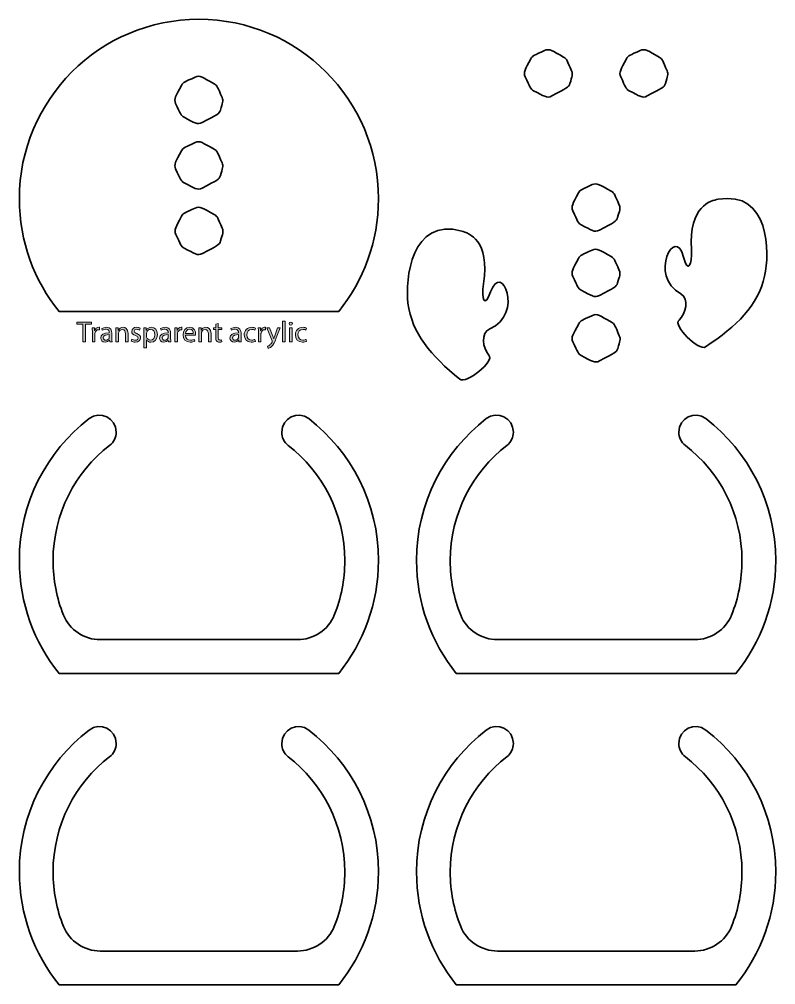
# Model space of a CAD drawing. Header units: inches. Extents: x 25.8 to 44.2, y -11.3 to -0.6.
# Drawn here: x 25.76 to 34.17, y -11.29 to -0.56 of the extents above; entities that cross this region are included whole.
import ezdxf

# ---------------------------------------------------------------- set-up
doc = ezdxf.new("R2010")
doc.units = ezdxf.units.IN
doc.header["$MEASUREMENT"] = 0
doc.layers.add('_U+0421_U+043B_U+043E_U+0439 1', color=7, linetype='Continuous')

# ---------------------------------------------------------------- blocks, each defined once
blk = doc.blocks.new('block 2')
at = {"layer": '_U+0421_U+043B_U+043E_U+0439 1', "lineweight": 0}
for points, knots in [([(26.784, -4.106), (26.784, -4.12), (26.785, -4.133), (26.787, -4.144), (26.787, -4.144), (26.761, -4.144), (26.761, -4.144), (26.761, -4.144), (26.758, -4.124), (26.758, -4.124), (26.758, -4.124), (26.757, -4.124), (26.757, -4.124), (26.748, -4.136), (26.731, -4.147), (26.709, -4.147), (26.677, -4.147), (26.661, -4.125), (26.661, -4.102), (26.661, -4.064), (26.694, -4.043), (26.756, -4.043), (26.756, -4.043), (26.756, -4.04), (26.756, -4.04), (26.756, -4.027), (26.752, -4.003), (26.72, -4.003), (26.705, -4.003), (26.69, -4.008), (26.678, -4.015), (26.678, -4.015), (26.672, -3.996), (26.672, -3.996), (26.685, -3.988), (26.704, -3.982), (26.724, -3.982), (26.772, -3.982), (26.784, -4.015), (26.784, -4.047), (26.784, -4.047), (26.784, -4.106), (26.784, -4.106)], [0, 0, 0, 0, 1, 1, 1, 2, 2, 2, 3, 3, 3, 4, 4, 4, 5, 5, 5, 6, 6, 6, 7, 7, 7, 8, 8, 8, 9, 9, 9, 10, 10, 10, 11, 11, 11, 12, 12, 12, 13, 13, 13, 14, 14, 14, 14]), ([(26.756, -4.063), (26.725, -4.062), (26.689, -4.068), (26.689, -4.099), (26.689, -4.117), (26.702, -4.126), (26.716, -4.126), (26.737, -4.126), (26.75, -4.113), (26.755, -4.1), (26.756, -4.097), (26.756, -4.094), (26.756, -4.091), (26.756, -4.091), (26.756, -4.063), (26.756, -4.063)], [0, 0, 0, 0, 1, 1, 1, 2, 2, 2, 3, 3, 3, 4, 4, 4, 5, 5, 5, 5])]:
    blk.add_open_spline(points, degree=3, knots=knots, dxfattribs=at)
blk = doc.blocks.new('block 3')
at = {"layer": '_U+0421_U+043B_U+043E_U+0439 1', "lineweight": 0}
for points, knots in [([(27.291, -4.062), (27.291, -4.119), (27.256, -4.147), (27.219, -4.147), (27.198, -4.147), (27.18, -4.138), (27.17, -4.123), (27.17, -4.123), (27.17, -4.123), (27.17, -4.123), (27.17, -4.123), (27.17, -4.209), (27.17, -4.209), (27.17, -4.209), (27.141, -4.209), (27.141, -4.209), (27.141, -4.209), (27.141, -4.037), (27.141, -4.037), (27.141, -4.017), (27.141, -4.001), (27.14, -3.986), (27.14, -3.986), (27.166, -3.986), (27.166, -3.986), (27.166, -3.986), (27.167, -4.013), (27.167, -4.013), (27.167, -4.013), (27.168, -4.013), (27.168, -4.013), (27.179, -3.994), (27.198, -3.982), (27.224, -3.982), (27.262, -3.982), (27.291, -4.014), (27.291, -4.062)], [0, 0, 0, 0, 1, 1, 1, 2, 2, 2, 3, 3, 3, 4, 4, 4, 5, 5, 5, 6, 6, 6, 7, 7, 7, 8, 8, 8, 9, 9, 9, 10, 10, 10, 11, 11, 11, 12, 12, 12, 12]), ([(27.262, -4.064), (27.262, -4.032), (27.245, -4.005), (27.215, -4.005), (27.195, -4.005), (27.177, -4.019), (27.172, -4.041), (27.171, -4.044), (27.17, -4.048), (27.17, -4.052), (27.17, -4.052), (27.17, -4.079), (27.17, -4.079), (27.17, -4.084), (27.17, -4.088), (27.171, -4.091), (27.176, -4.111), (27.194, -4.125), (27.214, -4.125), (27.245, -4.125), (27.262, -4.1), (27.262, -4.064)], [0, 0, 0, 0, 1, 1, 1, 2, 2, 2, 3, 3, 3, 4, 4, 4, 5, 5, 5, 6, 6, 6, 7, 7, 7, 7])]:
    blk.add_open_spline(points, degree=3, knots=knots, dxfattribs=at)
blk = doc.blocks.new('block 4')
at = {"layer": '_U+0421_U+043B_U+043E_U+0439 1', "lineweight": 0}
for points, knots in [([(27.438, -4.106), (27.438, -4.12), (27.439, -4.133), (27.441, -4.144), (27.441, -4.144), (27.415, -4.144), (27.415, -4.144), (27.415, -4.144), (27.412, -4.124), (27.412, -4.124), (27.412, -4.124), (27.412, -4.124), (27.412, -4.124), (27.403, -4.136), (27.386, -4.147), (27.363, -4.147), (27.331, -4.147), (27.315, -4.125), (27.315, -4.102), (27.315, -4.064), (27.349, -4.043), (27.41, -4.043), (27.41, -4.043), (27.41, -4.04), (27.41, -4.04), (27.41, -4.027), (27.406, -4.003), (27.374, -4.003), (27.359, -4.003), (27.344, -4.008), (27.333, -4.015), (27.333, -4.015), (27.326, -3.996), (27.326, -3.996), (27.339, -3.988), (27.358, -3.982), (27.378, -3.982), (27.427, -3.982), (27.438, -4.015), (27.438, -4.047), (27.438, -4.047), (27.438, -4.106), (27.438, -4.106)], [0, 0, 0, 0, 1, 1, 1, 2, 2, 2, 3, 3, 3, 4, 4, 4, 5, 5, 5, 6, 6, 6, 7, 7, 7, 8, 8, 8, 9, 9, 9, 10, 10, 10, 11, 11, 11, 12, 12, 12, 13, 13, 13, 14, 14, 14, 14]), ([(27.411, -4.063), (27.379, -4.062), (27.344, -4.068), (27.344, -4.099), (27.344, -4.117), (27.356, -4.126), (27.371, -4.126), (27.391, -4.126), (27.404, -4.113), (27.409, -4.1), (27.41, -4.097), (27.411, -4.094), (27.411, -4.091), (27.411, -4.091), (27.411, -4.063), (27.411, -4.063)], [0, 0, 0, 0, 1, 1, 1, 2, 2, 2, 3, 3, 3, 4, 4, 4, 5, 5, 5, 5])]:
    blk.add_open_spline(points, degree=3, knots=knots, dxfattribs=at)
blk = doc.blocks.new('block 5')
at = {"layer": '_U+0421_U+043B_U+043E_U+0439 1', "lineweight": 0}
for points, knots in [([(27.716, -4.057), (27.716, -4.062), (27.716, -4.067), (27.715, -4.07), (27.715, -4.07), (27.604, -4.07), (27.604, -4.07), (27.605, -4.109), (27.63, -4.125), (27.659, -4.125), (27.679, -4.125), (27.692, -4.121), (27.702, -4.117), (27.702, -4.117), (27.707, -4.137), (27.707, -4.137), (27.697, -4.142), (27.68, -4.147), (27.655, -4.147), (27.606, -4.147), (27.577, -4.115), (27.577, -4.067), (27.577, -4.02), (27.605, -3.982), (27.651, -3.982), (27.703, -3.982), (27.716, -4.027), (27.716, -4.057)], [0, 0, 0, 0, 1, 1, 1, 2, 2, 2, 3, 3, 3, 4, 4, 4, 5, 5, 5, 6, 6, 6, 7, 7, 7, 8, 8, 8, 9, 9, 9, 9]), ([(27.689, -4.049), (27.689, -4.031), (27.681, -4.003), (27.649, -4.003), (27.62, -4.003), (27.607, -4.029), (27.605, -4.049), (27.605, -4.049), (27.689, -4.049), (27.689, -4.049)], [0, 0, 0, 0, 1, 1, 1, 2, 2, 2, 3, 3, 3, 3])]:
    blk.add_open_spline(points, degree=3, knots=knots, dxfattribs=at)
blk = doc.blocks.new('block 6')
at = {"layer": '_U+0421_U+043B_U+043E_U+0439 1', "lineweight": 0}
for points, knots in [([(28.221, -4.106), (28.221, -4.12), (28.221, -4.133), (28.223, -4.144), (28.223, -4.144), (28.197, -4.144), (28.197, -4.144), (28.197, -4.144), (28.195, -4.124), (28.195, -4.124), (28.195, -4.124), (28.194, -4.124), (28.194, -4.124), (28.185, -4.136), (28.168, -4.147), (28.146, -4.147), (28.114, -4.147), (28.097, -4.125), (28.097, -4.102), (28.097, -4.064), (28.131, -4.043), (28.192, -4.043), (28.192, -4.043), (28.192, -4.04), (28.192, -4.04), (28.192, -4.027), (28.189, -4.003), (28.156, -4.003), (28.142, -4.003), (28.126, -4.008), (28.115, -4.015), (28.115, -4.015), (28.109, -3.996), (28.109, -3.996), (28.122, -3.988), (28.141, -3.982), (28.161, -3.982), (28.209, -3.982), (28.221, -4.015), (28.221, -4.047), (28.221, -4.047), (28.221, -4.106), (28.221, -4.106)], [0, 0, 0, 0, 1, 1, 1, 2, 2, 2, 3, 3, 3, 4, 4, 4, 5, 5, 5, 6, 6, 6, 7, 7, 7, 8, 8, 8, 9, 9, 9, 10, 10, 10, 11, 11, 11, 12, 12, 12, 13, 13, 13, 14, 14, 14, 14]), ([(28.193, -4.063), (28.162, -4.062), (28.126, -4.068), (28.126, -4.099), (28.126, -4.117), (28.138, -4.126), (28.153, -4.126), (28.174, -4.126), (28.187, -4.113), (28.191, -4.1), (28.192, -4.097), (28.193, -4.094), (28.193, -4.091), (28.193, -4.091), (28.193, -4.063), (28.193, -4.063)], [0, 0, 0, 0, 1, 1, 1, 2, 2, 2, 3, 3, 3, 4, 4, 4, 5, 5, 5, 5])]:
    blk.add_open_spline(points, degree=3, knots=knots, dxfattribs=at)

msp = doc.modelspace()

# ---------------------------------------------------------------- hatches: boundary and pattern name
at = {"layer": '_U+0421_U+043B_U+043E_U+0439 1', "true_color": 0x662d91}
h = msp.add_hatch(color=197, dxfattribs=at)
h.dxf.hatch_style = 2
h.paths.add_polyline_path([(26.396, -3.924), (26.559, -3.924), (26.559, -3.948), (26.492, -3.948), (26.492, -4.144), (26.463, -4.144), (26.463, -3.948), (26.396, -3.948)])
edge = h.paths.add_edge_path()
edge.add_spline(control_points=[(26.594, -4.017), (26.594, -4.017), (26.593, -4.017), (26.593, -4.017), (26.593, -4.017), (26.592, -3.986), (26.592, -3.986), (26.592, -3.986), (26.566, -3.986), (26.566, -3.986), (26.567, -4), (26.568, -4.016), (26.568, -4.035), (26.568, -4.035), (26.568, -4.144), (26.568, -4.144), (26.568, -4.144), (26.596, -4.144), (26.596, -4.144), (26.596, -4.144), (26.596, -4.06), (26.596, -4.06), (26.596, -4.055), (26.597, -4.05), (26.597, -4.046), (26.601, -4.025), (26.616, -4.009), (26.636, -4.009), (26.64, -4.009), (26.643, -4.01), (26.646, -4.01), (26.646, -4.01), (26.646, -3.983), (26.646, -3.983), (26.643, -3.982), (26.641, -3.982), (26.638, -3.982), (26.618, -3.982), (26.601, -3.995), (26.594, -4.017)], knot_values=[0, 0, 0, 0, 1, 1, 1, 2, 2, 2, 3, 3, 3, 4, 4, 4, 5, 5, 5, 6, 6, 6, 7, 7, 7, 8, 8, 8, 9, 9, 9, 10, 10, 10, 11, 11, 11, 12, 12, 12, 13, 13, 13, 13], degree=3, periodic=1)
edge = h.paths.add_edge_path()
edge.add_spline(control_points=[(26.784, -4.106), (26.784, -4.12), (26.785, -4.133), (26.787, -4.144), (26.787, -4.144), (26.761, -4.144), (26.761, -4.144), (26.761, -4.144), (26.758, -4.124), (26.758, -4.124), (26.758, -4.124), (26.757, -4.124), (26.757, -4.124), (26.748, -4.136), (26.731, -4.147), (26.709, -4.147), (26.677, -4.147), (26.661, -4.125), (26.661, -4.102), (26.661, -4.064), (26.694, -4.043), (26.756, -4.043), (26.756, -4.043), (26.756, -4.04), (26.756, -4.04), (26.756, -4.027), (26.752, -4.003), (26.72, -4.003), (26.705, -4.003), (26.69, -4.008), (26.678, -4.015), (26.678, -4.015), (26.672, -3.996), (26.672, -3.996), (26.685, -3.988), (26.704, -3.982), (26.724, -3.982), (26.772, -3.982), (26.784, -4.015), (26.784, -4.047), (26.784, -4.047), (26.784, -4.106), (26.784, -4.106)], knot_values=[0, 0, 0, 0, 1, 1, 1, 2, 2, 2, 3, 3, 3, 4, 4, 4, 5, 5, 5, 6, 6, 6, 7, 7, 7, 8, 8, 8, 9, 9, 9, 10, 10, 10, 11, 11, 11, 12, 12, 12, 13, 13, 13, 14, 14, 14, 14], degree=3, periodic=1)
edge = h.paths.add_edge_path()
edge.add_spline(control_points=[(26.756, -4.063), (26.725, -4.062), (26.689, -4.068), (26.689, -4.099), (26.689, -4.117), (26.702, -4.126), (26.716, -4.126), (26.737, -4.126), (26.75, -4.113), (26.755, -4.1), (26.756, -4.097), (26.756, -4.094), (26.756, -4.091), (26.756, -4.091), (26.756, -4.063), (26.756, -4.063)], knot_values=[0, 0, 0, 0, 1, 1, 1, 2, 2, 2, 3, 3, 3, 4, 4, 4, 5, 5, 5, 5], degree=3, periodic=1)
edge = h.paths.add_edge_path()
edge.add_spline(control_points=[(26.909, -3.982), (26.883, -3.982), (26.865, -3.997), (26.857, -4.012), (26.857, -4.012), (26.856, -4.012), (26.856, -4.012), (26.856, -4.012), (26.855, -3.986), (26.855, -3.986), (26.855, -3.986), (26.829, -3.986), (26.829, -3.986), (26.83, -3.999), (26.83, -4.012), (26.83, -4.028), (26.83, -4.028), (26.83, -4.144), (26.83, -4.144), (26.83, -4.144), (26.859, -4.144), (26.859, -4.144), (26.859, -4.144), (26.859, -4.049), (26.859, -4.049), (26.859, -4.044), (26.86, -4.039), (26.861, -4.035), (26.866, -4.019), (26.881, -4.006), (26.9, -4.006), (26.927, -4.006), (26.936, -4.027), (26.936, -4.053), (26.936, -4.053), (26.936, -4.144), (26.936, -4.144), (26.936, -4.144), (26.965, -4.144), (26.965, -4.144), (26.965, -4.144), (26.965, -4.049), (26.965, -4.049), (26.965, -3.995), (26.931, -3.982), (26.909, -3.982)], knot_values=[0, 0, 0, 0, 1, 1, 1, 2, 2, 2, 3, 3, 3, 4, 4, 4, 5, 5, 5, 6, 6, 6, 7, 7, 7, 8, 8, 8, 9, 9, 9, 10, 10, 10, 11, 11, 11, 12, 12, 12, 13, 13, 13, 14, 14, 14, 15, 15, 15, 15], degree=3, periodic=1)
edge = h.paths.add_edge_path()
edge.add_spline(control_points=[(27.063, -4.052), (27.042, -4.044), (27.033, -4.038), (27.033, -4.025), (27.033, -4.013), (27.042, -4.004), (27.059, -4.004), (27.074, -4.004), (27.085, -4.009), (27.092, -4.013), (27.092, -4.013), (27.099, -3.992), (27.099, -3.992), (27.09, -3.987), (27.076, -3.982), (27.06, -3.982), (27.026, -3.982), (27.005, -4.003), (27.005, -4.028), (27.005, -4.047), (27.019, -4.063), (27.047, -4.073), (27.068, -4.081), (27.077, -4.089), (27.077, -4.102), (27.077, -4.115), (27.067, -4.126), (27.046, -4.126), (27.031, -4.126), (27.016, -4.12), (27.008, -4.114), (27.008, -4.114), (27.001, -4.136), (27.001, -4.136), (27.012, -4.143), (27.028, -4.147), (27.045, -4.147), (27.083, -4.147), (27.104, -4.127), (27.104, -4.1), (27.104, -4.076), (27.09, -4.062), (27.063, -4.052)], knot_values=[0, 0, 0, 0, 1, 1, 1, 2, 2, 2, 3, 3, 3, 4, 4, 4, 5, 5, 5, 6, 6, 6, 7, 7, 7, 8, 8, 8, 9, 9, 9, 10, 10, 10, 11, 11, 11, 12, 12, 12, 13, 13, 13, 14, 14, 14, 14], degree=3, periodic=1)
edge = h.paths.add_edge_path()
edge.add_spline(control_points=[(27.291, -4.062), (27.291, -4.119), (27.256, -4.147), (27.219, -4.147), (27.198, -4.147), (27.18, -4.138), (27.17, -4.123), (27.17, -4.123), (27.17, -4.123), (27.17, -4.123), (27.17, -4.123), (27.17, -4.209), (27.17, -4.209), (27.17, -4.209), (27.141, -4.209), (27.141, -4.209), (27.141, -4.209), (27.141, -4.037), (27.141, -4.037), (27.141, -4.017), (27.141, -4.001), (27.14, -3.986), (27.14, -3.986), (27.166, -3.986), (27.166, -3.986), (27.166, -3.986), (27.167, -4.013), (27.167, -4.013), (27.167, -4.013), (27.168, -4.013), (27.168, -4.013), (27.179, -3.994), (27.198, -3.982), (27.224, -3.982), (27.262, -3.982), (27.291, -4.014), (27.291, -4.062)], knot_values=[0, 0, 0, 0, 1, 1, 1, 2, 2, 2, 3, 3, 3, 4, 4, 4, 5, 5, 5, 6, 6, 6, 7, 7, 7, 8, 8, 8, 9, 9, 9, 10, 10, 10, 11, 11, 11, 12, 12, 12, 12], degree=3, periodic=1)
edge = h.paths.add_edge_path()
edge.add_spline(control_points=[(27.262, -4.064), (27.262, -4.032), (27.245, -4.005), (27.215, -4.005), (27.195, -4.005), (27.177, -4.019), (27.172, -4.041), (27.171, -4.044), (27.17, -4.048), (27.17, -4.052), (27.17, -4.052), (27.17, -4.079), (27.17, -4.079), (27.17, -4.084), (27.17, -4.088), (27.171, -4.091), (27.176, -4.111), (27.194, -4.125), (27.214, -4.125), (27.245, -4.125), (27.262, -4.1), (27.262, -4.064)], knot_values=[0, 0, 0, 0, 1, 1, 1, 2, 2, 2, 3, 3, 3, 4, 4, 4, 5, 5, 5, 6, 6, 6, 7, 7, 7, 7], degree=3, periodic=1)
edge = h.paths.add_edge_path()
edge.add_spline(control_points=[(27.438, -4.106), (27.438, -4.12), (27.439, -4.133), (27.441, -4.144), (27.441, -4.144), (27.415, -4.144), (27.415, -4.144), (27.415, -4.144), (27.412, -4.124), (27.412, -4.124), (27.412, -4.124), (27.412, -4.124), (27.412, -4.124), (27.403, -4.136), (27.386, -4.147), (27.363, -4.147), (27.331, -4.147), (27.315, -4.125), (27.315, -4.102), (27.315, -4.064), (27.349, -4.043), (27.41, -4.043), (27.41, -4.043), (27.41, -4.04), (27.41, -4.04), (27.41, -4.027), (27.406, -4.003), (27.374, -4.003), (27.359, -4.003), (27.344, -4.008), (27.333, -4.015), (27.333, -4.015), (27.326, -3.996), (27.326, -3.996), (27.339, -3.988), (27.358, -3.982), (27.378, -3.982), (27.427, -3.982), (27.438, -4.015), (27.438, -4.047), (27.438, -4.047), (27.438, -4.106), (27.438, -4.106)], knot_values=[0, 0, 0, 0, 1, 1, 1, 2, 2, 2, 3, 3, 3, 4, 4, 4, 5, 5, 5, 6, 6, 6, 7, 7, 7, 8, 8, 8, 9, 9, 9, 10, 10, 10, 11, 11, 11, 12, 12, 12, 13, 13, 13, 14, 14, 14, 14], degree=3, periodic=1)
edge = h.paths.add_edge_path()
edge.add_spline(control_points=[(27.411, -4.063), (27.379, -4.062), (27.344, -4.068), (27.344, -4.099), (27.344, -4.117), (27.356, -4.126), (27.371, -4.126), (27.391, -4.126), (27.404, -4.113), (27.409, -4.1), (27.41, -4.097), (27.411, -4.094), (27.411, -4.091), (27.411, -4.091), (27.411, -4.063), (27.411, -4.063)], knot_values=[0, 0, 0, 0, 1, 1, 1, 2, 2, 2, 3, 3, 3, 4, 4, 4, 5, 5, 5, 5], degree=3, periodic=1)
edge = h.paths.add_edge_path()
edge.add_spline(control_points=[(27.511, -4.017), (27.511, -4.017), (27.51, -4.017), (27.51, -4.017), (27.51, -4.017), (27.509, -3.986), (27.509, -3.986), (27.509, -3.986), (27.483, -3.986), (27.483, -3.986), (27.484, -4), (27.485, -4.016), (27.485, -4.035), (27.485, -4.035), (27.485, -4.144), (27.485, -4.144), (27.485, -4.144), (27.513, -4.144), (27.513, -4.144), (27.513, -4.144), (27.513, -4.06), (27.513, -4.06), (27.513, -4.055), (27.514, -4.05), (27.514, -4.046), (27.518, -4.025), (27.533, -4.009), (27.553, -4.009), (27.557, -4.009), (27.56, -4.01), (27.563, -4.01), (27.563, -4.01), (27.563, -3.983), (27.563, -3.983), (27.56, -3.982), (27.558, -3.982), (27.555, -3.982), (27.535, -3.982), (27.518, -3.995), (27.511, -4.017)], knot_values=[0, 0, 0, 0, 1, 1, 1, 2, 2, 2, 3, 3, 3, 4, 4, 4, 5, 5, 5, 6, 6, 6, 7, 7, 7, 8, 8, 8, 9, 9, 9, 10, 10, 10, 11, 11, 11, 12, 12, 12, 13, 13, 13, 13], degree=3, periodic=1)
edge = h.paths.add_edge_path()
edge.add_spline(control_points=[(27.716, -4.057), (27.716, -4.062), (27.716, -4.067), (27.715, -4.07), (27.715, -4.07), (27.604, -4.07), (27.604, -4.07), (27.605, -4.109), (27.63, -4.125), (27.659, -4.125), (27.679, -4.125), (27.692, -4.121), (27.702, -4.117), (27.702, -4.117), (27.707, -4.137), (27.707, -4.137), (27.697, -4.142), (27.68, -4.147), (27.655, -4.147), (27.606, -4.147), (27.577, -4.115), (27.577, -4.067), (27.577, -4.02), (27.605, -3.982), (27.651, -3.982), (27.703, -3.982), (27.716, -4.027), (27.716, -4.057)], knot_values=[0, 0, 0, 0, 1, 1, 1, 2, 2, 2, 3, 3, 3, 4, 4, 4, 5, 5, 5, 6, 6, 6, 7, 7, 7, 8, 8, 8, 9, 9, 9, 9], degree=3, periodic=1)
edge = h.paths.add_edge_path()
edge.add_spline(control_points=[(27.689, -4.049), (27.689, -4.031), (27.681, -4.003), (27.649, -4.003), (27.62, -4.003), (27.607, -4.029), (27.605, -4.049), (27.605, -4.049), (27.689, -4.049), (27.689, -4.049)], knot_values=[0, 0, 0, 0, 1, 1, 1, 2, 2, 2, 3, 3, 3, 3], degree=3, periodic=1)
edge = h.paths.add_edge_path()
edge.add_spline(control_points=[(27.831, -3.982), (27.805, -3.982), (27.786, -3.997), (27.779, -4.012), (27.779, -4.012), (27.778, -4.012), (27.778, -4.012), (27.778, -4.012), (27.776, -3.986), (27.776, -3.986), (27.776, -3.986), (27.751, -3.986), (27.751, -3.986), (27.752, -3.999), (27.752, -4.012), (27.752, -4.028), (27.752, -4.028), (27.752, -4.144), (27.752, -4.144), (27.752, -4.144), (27.781, -4.144), (27.781, -4.144), (27.781, -4.144), (27.781, -4.049), (27.781, -4.049), (27.781, -4.044), (27.781, -4.039), (27.783, -4.035), (27.788, -4.019), (27.802, -4.006), (27.821, -4.006), (27.848, -4.006), (27.858, -4.027), (27.858, -4.053), (27.858, -4.053), (27.858, -4.144), (27.858, -4.144), (27.858, -4.144), (27.887, -4.144), (27.887, -4.144), (27.887, -4.144), (27.887, -4.049), (27.887, -4.049), (27.887, -3.995), (27.853, -3.982), (27.831, -3.982)], knot_values=[0, 0, 0, 0, 1, 1, 1, 2, 2, 2, 3, 3, 3, 4, 4, 4, 5, 5, 5, 6, 6, 6, 7, 7, 7, 8, 8, 8, 9, 9, 9, 10, 10, 10, 11, 11, 11, 12, 12, 12, 13, 13, 13, 14, 14, 14, 15, 15, 15, 15], degree=3, periodic=1)
edge = h.paths.add_edge_path()
edge.add_spline(control_points=[(27.967, -3.94), (27.967, -3.94), (27.939, -3.948), (27.939, -3.948), (27.939, -3.948), (27.939, -3.986), (27.939, -3.986), (27.939, -3.986), (27.914, -3.986), (27.914, -3.986), (27.914, -3.986), (27.914, -4.008), (27.914, -4.008), (27.914, -4.008), (27.939, -4.008), (27.939, -4.008), (27.939, -4.008), (27.939, -4.094), (27.939, -4.094), (27.939, -4.112), (27.942, -4.127), (27.95, -4.135), (27.957, -4.143), (27.967, -4.147), (27.981, -4.147), (27.992, -4.147), (28.001, -4.145), (28.006, -4.143), (28.006, -4.143), (28.005, -4.122), (28.005, -4.122), (28.001, -4.123), (27.996, -4.124), (27.988, -4.124), (27.972, -4.124), (27.967, -4.112), (27.967, -4.093), (27.967, -4.093), (27.967, -4.008), (27.967, -4.008), (27.967, -4.008), (28.008, -4.008), (28.008, -4.008), (28.008, -4.008), (28.008, -3.986), (28.008, -3.986), (28.008, -3.986), (27.967, -3.986), (27.967, -3.986), (27.967, -3.986), (27.967, -3.94), (27.967, -3.94)], knot_values=[0, 0, 0, 0, 1, 1, 1, 2, 2, 2, 3, 3, 3, 4, 4, 4, 5, 5, 5, 6, 6, 6, 7, 7, 7, 8, 8, 8, 9, 9, 9, 10, 10, 10, 11, 11, 11, 12, 12, 12, 13, 13, 13, 14, 14, 14, 15, 15, 15, 16, 16, 16, 17, 17, 17, 17], degree=3, periodic=1)
edge = h.paths.add_edge_path()
edge.add_spline(control_points=[(28.221, -4.106), (28.221, -4.12), (28.221, -4.133), (28.223, -4.144), (28.223, -4.144), (28.197, -4.144), (28.197, -4.144), (28.197, -4.144), (28.195, -4.124), (28.195, -4.124), (28.195, -4.124), (28.194, -4.124), (28.194, -4.124), (28.185, -4.136), (28.168, -4.147), (28.146, -4.147), (28.114, -4.147), (28.097, -4.125), (28.097, -4.102), (28.097, -4.064), (28.131, -4.043), (28.192, -4.043), (28.192, -4.043), (28.192, -4.04), (28.192, -4.04), (28.192, -4.027), (28.189, -4.003), (28.156, -4.003), (28.142, -4.003), (28.126, -4.008), (28.115, -4.015), (28.115, -4.015), (28.109, -3.996), (28.109, -3.996), (28.122, -3.988), (28.141, -3.982), (28.161, -3.982), (28.209, -3.982), (28.221, -4.015), (28.221, -4.047), (28.221, -4.047), (28.221, -4.106), (28.221, -4.106)], knot_values=[0, 0, 0, 0, 1, 1, 1, 2, 2, 2, 3, 3, 3, 4, 4, 4, 5, 5, 5, 6, 6, 6, 7, 7, 7, 8, 8, 8, 9, 9, 9, 10, 10, 10, 11, 11, 11, 12, 12, 12, 13, 13, 13, 14, 14, 14, 14], degree=3, periodic=1)
edge = h.paths.add_edge_path()
edge.add_spline(control_points=[(28.193, -4.063), (28.162, -4.062), (28.126, -4.068), (28.126, -4.099), (28.126, -4.117), (28.138, -4.126), (28.153, -4.126), (28.174, -4.126), (28.187, -4.113), (28.191, -4.1), (28.192, -4.097), (28.193, -4.094), (28.193, -4.091), (28.193, -4.091), (28.193, -4.063), (28.193, -4.063)], knot_values=[0, 0, 0, 0, 1, 1, 1, 2, 2, 2, 3, 3, 3, 4, 4, 4, 5, 5, 5, 5], degree=3, periodic=1)
edge = h.paths.add_edge_path()
edge.add_spline(control_points=[(28.341, -4.005), (28.356, -4.005), (28.367, -4.009), (28.374, -4.013), (28.374, -4.013), (28.38, -3.991), (28.38, -3.991), (28.373, -3.987), (28.358, -3.982), (28.341, -3.982), (28.289, -3.982), (28.256, -4.018), (28.256, -4.066), (28.256, -4.115), (28.287, -4.147), (28.334, -4.147), (28.356, -4.147), (28.372, -4.142), (28.38, -4.138), (28.38, -4.138), (28.375, -4.116), (28.375, -4.116), (28.367, -4.12), (28.356, -4.124), (28.34, -4.124), (28.308, -4.124), (28.285, -4.102), (28.285, -4.065), (28.285, -4.032), (28.304, -4.005), (28.341, -4.005)], knot_values=[0, 0, 0, 0, 1, 1, 1, 2, 2, 2, 3, 3, 3, 4, 4, 4, 5, 5, 5, 6, 6, 6, 7, 7, 7, 8, 8, 8, 9, 9, 9, 10, 10, 10, 10], degree=3, periodic=1)
edge = h.paths.add_edge_path()
edge.add_spline(control_points=[(28.44, -4.017), (28.44, -4.017), (28.438, -4.017), (28.438, -4.017), (28.438, -4.017), (28.437, -3.986), (28.437, -3.986), (28.437, -3.986), (28.412, -3.986), (28.412, -3.986), (28.413, -4), (28.414, -4.016), (28.414, -4.035), (28.414, -4.035), (28.414, -4.144), (28.414, -4.144), (28.414, -4.144), (28.442, -4.144), (28.442, -4.144), (28.442, -4.144), (28.442, -4.06), (28.442, -4.06), (28.442, -4.055), (28.443, -4.05), (28.443, -4.046), (28.447, -4.025), (28.462, -4.009), (28.482, -4.009), (28.486, -4.009), (28.489, -4.01), (28.492, -4.01), (28.492, -4.01), (28.492, -3.983), (28.492, -3.983), (28.489, -3.982), (28.487, -3.982), (28.483, -3.982), (28.464, -3.982), (28.447, -3.995), (28.44, -4.017)], knot_values=[0, 0, 0, 0, 1, 1, 1, 2, 2, 2, 3, 3, 3, 4, 4, 4, 5, 5, 5, 6, 6, 6, 7, 7, 7, 8, 8, 8, 9, 9, 9, 10, 10, 10, 11, 11, 11, 12, 12, 12, 13, 13, 13, 13], degree=3, periodic=1)
edge = h.paths.add_edge_path()
edge.add_spline(control_points=[(28.595, -4.078), (28.591, -4.09), (28.587, -4.102), (28.584, -4.111), (28.584, -4.111), (28.584, -4.111), (28.584, -4.111), (28.581, -4.102), (28.577, -4.09), (28.574, -4.079), (28.574, -4.079), (28.539, -3.986), (28.539, -3.986), (28.539, -3.986), (28.508, -3.986), (28.508, -3.986), (28.508, -3.986), (28.566, -4.131), (28.566, -4.131), (28.567, -4.135), (28.568, -4.137), (28.568, -4.139), (28.568, -4.141), (28.567, -4.143), (28.566, -4.146), (28.559, -4.161), (28.549, -4.172), (28.542, -4.178), (28.533, -4.185), (28.524, -4.19), (28.516, -4.192), (28.516, -4.192), (28.524, -4.216), (28.524, -4.216), (28.531, -4.215), (28.545, -4.21), (28.559, -4.197), (28.579, -4.18), (28.593, -4.153), (28.613, -4.098), (28.613, -4.098), (28.656, -3.986), (28.656, -3.986), (28.656, -3.986), (28.626, -3.986), (28.626, -3.986), (28.626, -3.986), (28.595, -4.078), (28.595, -4.078)], knot_values=[0, 0, 0, 0, 1, 1, 1, 2, 2, 2, 3, 3, 3, 4, 4, 4, 5, 5, 5, 6, 6, 6, 7, 7, 7, 8, 8, 8, 9, 9, 9, 10, 10, 10, 11, 11, 11, 12, 12, 12, 13, 13, 13, 14, 14, 14, 15, 15, 15, 16, 16, 16, 16], degree=3, periodic=1)
h.paths.add_polyline_path([(28.682, -4.144), (28.711, -4.144), (28.711, -3.912), (28.682, -3.912)])
edge = h.paths.add_edge_path()
edge.add_spline(control_points=[(28.774, -3.923), (28.764, -3.923), (28.756, -3.931), (28.756, -3.941), (28.756, -3.951), (28.763, -3.959), (28.773, -3.959), (28.785, -3.959), (28.792, -3.951), (28.792, -3.941), (28.792, -3.931), (28.785, -3.923), (28.774, -3.923)], knot_values=[0, 0, 0, 0, 1, 1, 1, 2, 2, 2, 3, 3, 3, 4, 4, 4, 4], degree=3, periodic=1)
h.paths.add_polyline_path([(28.76, -4.144), (28.788, -4.144), (28.788, -3.986), (28.76, -3.986)])
edge = h.paths.add_edge_path()
edge.add_spline(control_points=[(28.909, -4.124), (28.877, -4.124), (28.854, -4.102), (28.854, -4.065), (28.854, -4.032), (28.873, -4.005), (28.91, -4.005), (28.925, -4.005), (28.936, -4.009), (28.943, -4.013), (28.943, -4.013), (28.949, -3.991), (28.949, -3.991), (28.942, -3.987), (28.927, -3.982), (28.91, -3.982), (28.858, -3.982), (28.825, -4.018), (28.825, -4.066), (28.825, -4.115), (28.856, -4.147), (28.903, -4.147), (28.925, -4.147), (28.941, -4.142), (28.949, -4.138), (28.949, -4.138), (28.944, -4.116), (28.944, -4.116), (28.936, -4.12), (28.925, -4.124), (28.909, -4.124)], knot_values=[0, 0, 0, 0, 1, 1, 1, 2, 2, 2, 3, 3, 3, 4, 4, 4, 5, 5, 5, 6, 6, 6, 7, 7, 7, 8, 8, 8, 9, 9, 9, 10, 10, 10, 10], degree=3, periodic=1)

# ---------------------------------------------------------------- linework, layer by layer
at = {"layer": '_U+0421_U+043B_U+043E_U+0439 1', "lineweight": 0}
for points in [[(26.396, -3.924), (26.559, -3.924), (26.559, -3.948), (26.492, -3.948), (26.492, -4.144), (26.463, -4.144), (26.463, -3.948), (26.396, -3.948), (26.396, -3.924)], [(28.682, -4.144), (28.711, -4.144), (28.711, -3.912), (28.682, -3.912), (28.682, -4.144)], [(28.76, -4.144), (28.788, -4.144), (28.788, -3.986), (28.76, -3.986), (28.76, -4.144)]]:
    msp.add_lwpolyline(points, dxfattribs=at)
at = {"layer": '_U+0421_U+043B_U+043E_U+0439 1', "color": 197, "lineweight": 35, "true_color": 0x662d91}
msp.add_open_spline([(27.752, -0.556), (26.65, -0.556), (25.756, -1.45), (25.756, -2.553), (25.756, -3.028), (25.921, -3.464), (26.198, -3.806), (26.198, -3.806), (29.307, -3.806), (29.307, -3.806), (29.583, -3.464), (29.749, -3.028), (29.749, -2.553), (29.749, -1.45), (28.855, -0.556), (27.752, -0.556)], degree=3, knots=[0, 0, 0, 0, 1, 1, 1, 2, 2, 2, 3, 3, 3, 4, 4, 4, 5, 5, 5, 5], dxfattribs=at)
at = {"layer": '_U+0421_U+043B_U+043E_U+0439 1', "color": 242, "lineweight": 35, "true_color": 0xc1272d}
for points, knots in [([(31.38, -1.196), (31.433, -1.31), (31.437, -1.331), (31.473, -1.35), (31.59, -1.41), (31.622, -1.438), (31.676, -1.409), (31.841, -1.32), (31.864, -1.317), (31.878, -1.269), (31.901, -1.192), (31.913, -1.168), (31.896, -1.13), (31.846, -1.017), (31.843, -0.996), (31.808, -0.977), (31.68, -0.906), (31.649, -0.878), (31.596, -0.903), (31.484, -0.956), (31.463, -0.959), (31.444, -0.995), (31.38, -1.118), (31.356, -1.145), (31.38, -1.196)], [0, 0, 0, 0, 1, 1, 1, 2, 2, 2, 3, 3, 3, 4, 4, 4, 5, 5, 5, 6, 6, 6, 7, 7, 7, 8, 8, 8, 8]), ([(32.443, -1.196), (32.496, -1.31), (32.499, -1.331), (32.535, -1.35), (32.653, -1.41), (32.684, -1.438), (32.738, -1.409), (32.904, -1.32), (32.927, -1.317), (32.94, -1.269), (32.963, -1.192), (32.976, -1.168), (32.959, -1.13), (32.909, -1.017), (32.906, -0.996), (32.87, -0.977), (32.742, -0.906), (32.712, -0.878), (32.658, -0.903), (32.546, -0.956), (32.525, -0.959), (32.507, -0.995), (32.443, -1.118), (32.419, -1.145), (32.443, -1.196)], [0, 0, 0, 0, 1, 1, 1, 2, 2, 2, 3, 3, 3, 4, 4, 4, 5, 5, 5, 6, 6, 6, 7, 7, 7, 8, 8, 8, 8]), ([(31.91, -2.688), (31.963, -2.802), (31.966, -2.823), (32.003, -2.842), (32.12, -2.902), (32.152, -2.93), (32.205, -2.901), (32.371, -2.812), (32.394, -2.809), (32.408, -2.761), (32.43, -2.683), (32.443, -2.66), (32.426, -2.622), (32.376, -2.509), (32.373, -2.488), (32.338, -2.469), (32.209, -2.398), (32.179, -2.37), (32.125, -2.395), (32.013, -2.448), (31.992, -2.451), (31.974, -2.487), (31.91, -2.61), (31.886, -2.637), (31.91, -2.688)], [0, 0, 0, 0, 1, 1, 1, 2, 2, 2, 3, 3, 3, 4, 4, 4, 5, 5, 5, 6, 6, 6, 7, 7, 7, 8, 8, 8, 8]), ([(33.386, -4.199), (33.732, -3.97), (33.968, -3.743), (34.043, -3.412), (34.101, -3.157), (34.101, -2.456), (33.526, -2.558), (33.446, -2.572), (33.201, -2.629), (33.228, -3.116), (33.239, -3.295), (33.185, -3.385), (33.141, -3.201), (33.053, -2.837), (32.744, -3.41), (33.111, -3.61), (33.209, -3.663), (33.168, -3.83), (33.091, -3.902), (33.017, -3.957), (33.312, -4.254), (33.386, -4.199)], [0, 0, 0, 0, 1, 1, 1, 2, 2, 2, 3, 3, 3, 4, 4, 4, 5, 5, 5, 6, 6, 6, 7, 7, 7, 7]), ([(30.654, -4.559), (30.331, -4.297), (30.119, -4.048), (30.077, -3.712), (30.044, -3.452), (30.113, -2.754), (30.675, -2.912), (30.753, -2.934), (30.991, -3.014), (30.916, -3.497), (30.889, -3.674), (30.933, -3.769), (30.995, -3.589), (31.119, -3.236), (31.37, -3.837), (30.986, -3.999), (30.882, -4.043), (30.907, -4.213), (30.977, -4.292), (31.045, -4.354), (30.722, -4.621), (30.654, -4.559)], [0, 0, 0, 0, 1, 1, 1, 2, 2, 2, 3, 3, 3, 4, 4, 4, 5, 5, 5, 6, 6, 6, 7, 7, 7, 7]), ([(31.91, -3.416), (31.963, -3.53), (31.966, -3.551), (32.003, -3.569), (32.12, -3.63), (32.152, -3.658), (32.205, -3.629), (32.371, -3.54), (32.394, -3.536), (32.408, -3.489), (32.43, -3.411), (32.443, -3.388), (32.426, -3.349), (32.376, -3.236), (32.373, -3.216), (32.338, -3.196), (32.209, -3.126), (32.179, -3.098), (32.125, -3.123), (32.013, -3.175), (31.992, -3.179), (31.974, -3.215), (31.91, -3.338), (31.886, -3.364), (31.91, -3.416)], [0, 0, 0, 0, 1, 1, 1, 2, 2, 2, 3, 3, 3, 4, 4, 4, 5, 5, 5, 6, 6, 6, 7, 7, 7, 8, 8, 8, 8]), ([(31.911, -4.143), (31.964, -4.257), (31.968, -4.278), (32.004, -4.297), (32.121, -4.357), (32.153, -4.385), (32.207, -4.356), (32.372, -4.267), (32.395, -4.264), (32.409, -4.216), (32.432, -4.139), (32.444, -4.115), (32.427, -4.077), (32.378, -3.964), (32.374, -3.943), (32.339, -3.924), (32.211, -3.854), (32.181, -3.825), (32.127, -3.85), (32.015, -3.903), (31.994, -3.907), (31.976, -3.942), (31.912, -4.065), (31.887, -4.092), (31.911, -4.143)], [0, 0, 0, 0, 1, 1, 1, 2, 2, 2, 3, 3, 3, 4, 4, 4, 5, 5, 5, 6, 6, 6, 7, 7, 7, 8, 8, 8, 8]), ([(28.673, -5.148), (28.673, -5.148), (28.673, -5.148), (28.673, -5.148), (28.673, -5.206), (28.699, -5.26), (28.745, -5.296), (29.127, -5.593), (29.374, -6.057), (29.374, -6.577), (29.374, -6.789), (29.335, -6.993), (29.258, -7.183), (29.191, -7.349), (29.028, -7.456), (28.848, -7.456), (28.848, -7.456), (26.656, -7.456), (26.656, -7.456), (26.477, -7.456), (26.314, -7.349), (26.247, -7.183), (26.17, -6.993), (26.131, -6.789), (26.131, -6.577), (26.131, -6.057), (26.377, -5.593), (26.76, -5.296), (26.806, -5.26), (26.832, -5.206), (26.832, -5.148), (26.832, -5.148), (26.832, -5.148), (26.832, -5.148), (26.832, -4.992), (26.654, -4.903), (26.531, -4.998), (26.059, -5.363), (25.756, -5.935), (25.756, -6.577), (25.756, -7.052), (25.921, -7.488), (26.198, -7.831), (26.198, -7.831), (29.307, -7.831), (29.307, -7.831), (29.583, -7.488), (29.749, -7.052), (29.749, -6.577), (29.749, -5.935), (29.446, -5.363), (28.974, -4.998), (28.851, -4.903), (28.673, -4.992), (28.673, -5.148)], [0, 0, 0, 0, 1, 1, 1, 2, 2, 2, 3, 3, 3, 4, 4, 4, 5, 5, 5, 6, 6, 6, 7, 7, 7, 8, 8, 8, 9, 9, 9, 10, 10, 10, 11, 11, 11, 12, 12, 12, 13, 13, 13, 14, 14, 14, 15, 15, 15, 16, 16, 16, 17, 17, 17, 18, 18, 18, 18]), ([(33.089, -5.148), (33.089, -5.148), (33.089, -5.148), (33.089, -5.148), (33.089, -5.206), (33.115, -5.26), (33.161, -5.296), (33.544, -5.593), (33.791, -6.057), (33.791, -6.577), (33.791, -6.789), (33.751, -6.993), (33.675, -7.183), (33.608, -7.349), (33.444, -7.456), (33.265, -7.456), (33.265, -7.456), (31.073, -7.456), (31.073, -7.456), (30.894, -7.456), (30.73, -7.349), (30.663, -7.183), (30.587, -6.993), (30.547, -6.789), (30.547, -6.577), (30.547, -6.057), (30.794, -5.593), (31.177, -5.296), (31.222, -5.26), (31.249, -5.206), (31.249, -5.148), (31.249, -5.148), (31.249, -5.148), (31.249, -5.148), (31.249, -4.992), (31.07, -4.903), (30.947, -4.998), (30.476, -5.363), (30.172, -5.935), (30.172, -6.577), (30.172, -7.052), (30.338, -7.488), (30.614, -7.831), (30.614, -7.831), (33.723, -7.831), (33.723, -7.831), (34, -7.488), (34.166, -7.052), (34.166, -6.577), (34.166, -5.935), (33.862, -5.363), (33.39, -4.998), (33.268, -4.903), (33.089, -4.992), (33.089, -5.148)], [0, 0, 0, 0, 1, 1, 1, 2, 2, 2, 3, 3, 3, 4, 4, 4, 5, 5, 5, 6, 6, 6, 7, 7, 7, 8, 8, 8, 9, 9, 9, 10, 10, 10, 11, 11, 11, 12, 12, 12, 13, 13, 13, 14, 14, 14, 15, 15, 15, 16, 16, 16, 17, 17, 17, 18, 18, 18, 18]), ([(28.673, -8.611), (28.673, -8.611), (28.673, -8.611), (28.673, -8.611), (28.673, -8.668), (28.699, -8.723), (28.745, -8.759), (29.127, -9.055), (29.374, -9.52), (29.374, -10.04), (29.374, -10.252), (29.335, -10.456), (29.258, -10.645), (29.191, -10.812), (29.028, -10.919), (28.848, -10.919), (28.848, -10.919), (26.656, -10.919), (26.656, -10.919), (26.477, -10.919), (26.314, -10.812), (26.247, -10.645), (26.17, -10.456), (26.131, -10.252), (26.131, -10.04), (26.131, -9.52), (26.377, -9.055), (26.76, -8.759), (26.806, -8.723), (26.832, -8.668), (26.832, -8.611), (26.832, -8.611), (26.832, -8.611), (26.832, -8.611), (26.832, -8.455), (26.654, -8.366), (26.531, -8.461), (26.059, -8.826), (25.756, -9.398), (25.756, -10.04), (25.756, -10.515), (25.921, -10.951), (26.198, -11.294), (26.198, -11.294), (29.307, -11.294), (29.307, -11.294), (29.583, -10.951), (29.749, -10.515), (29.749, -10.04), (29.749, -9.398), (29.446, -8.826), (28.974, -8.461), (28.851, -8.366), (28.673, -8.455), (28.673, -8.611)], [0, 0, 0, 0, 1, 1, 1, 2, 2, 2, 3, 3, 3, 4, 4, 4, 5, 5, 5, 6, 6, 6, 7, 7, 7, 8, 8, 8, 9, 9, 9, 10, 10, 10, 11, 11, 11, 12, 12, 12, 13, 13, 13, 14, 14, 14, 15, 15, 15, 16, 16, 16, 17, 17, 17, 18, 18, 18, 18]), ([(33.089, -8.611), (33.089, -8.611), (33.089, -8.611), (33.089, -8.611), (33.089, -8.668), (33.115, -8.723), (33.161, -8.759), (33.544, -9.055), (33.791, -9.52), (33.791, -10.04), (33.791, -10.252), (33.751, -10.456), (33.675, -10.645), (33.608, -10.812), (33.444, -10.919), (33.265, -10.919), (33.265, -10.919), (31.073, -10.919), (31.073, -10.919), (30.894, -10.919), (30.73, -10.812), (30.663, -10.645), (30.587, -10.456), (30.547, -10.252), (30.547, -10.04), (30.547, -9.52), (30.794, -9.055), (31.177, -8.759), (31.222, -8.723), (31.249, -8.668), (31.249, -8.611), (31.249, -8.611), (31.249, -8.611), (31.249, -8.611), (31.249, -8.455), (31.07, -8.366), (30.947, -8.461), (30.476, -8.826), (30.172, -9.398), (30.172, -10.04), (30.172, -10.515), (30.338, -10.951), (30.614, -11.294), (30.614, -11.294), (33.723, -11.294), (33.723, -11.294), (34, -10.951), (34.166, -10.515), (34.166, -10.04), (34.166, -9.398), (33.862, -8.826), (33.39, -8.461), (33.268, -8.366), (33.089, -8.455), (33.089, -8.611)], [0, 0, 0, 0, 1, 1, 1, 2, 2, 2, 3, 3, 3, 4, 4, 4, 5, 5, 5, 6, 6, 6, 7, 7, 7, 8, 8, 8, 9, 9, 9, 10, 10, 10, 11, 11, 11, 12, 12, 12, 13, 13, 13, 14, 14, 14, 15, 15, 15, 16, 16, 16, 17, 17, 17, 18, 18, 18, 18])]:
    msp.add_open_spline(points, degree=3, knots=knots, dxfattribs=at)
at = {"layer": '_U+0421_U+043B_U+043E_U+0439 1', "color": 7, "lineweight": 35, "true_color": 0xffffff}
for points in [[(27.558, -1.291), (27.577, -1.256), (27.598, -1.252), (27.71, -1.199), (27.763, -1.174), (27.794, -1.203), (27.922, -1.273), (27.957, -1.292), (27.96, -1.313), (28.01, -1.426), (28.027, -1.464), (28.015, -1.488), (27.992, -1.565), (27.978, -1.613), (27.955, -1.616), (27.789, -1.705), (27.736, -1.734), (27.704, -1.706), (27.587, -1.646), (27.551, -1.627), (27.547, -1.606), (27.494, -1.493), (27.47, -1.441), (27.494, -1.414), (27.558, -1.291)], [(27.494, -2.22), (27.547, -2.334), (27.551, -2.355), (27.587, -2.374), (27.704, -2.434), (27.736, -2.462), (27.789, -2.433), (27.955, -2.344), (27.978, -2.341), (27.992, -2.293), (28.015, -2.215), (28.027, -2.192), (28.01, -2.153), (27.96, -2.041), (27.957, -2.02), (27.922, -2.001), (27.794, -1.93), (27.763, -1.902), (27.71, -1.927), (27.598, -1.98), (27.577, -1.983), (27.558, -2.019), (27.494, -2.142), (27.47, -2.169), (27.494, -2.22)], [(27.496, -2.948), (27.549, -3.062), (27.552, -3.083), (27.589, -3.101), (27.706, -3.162), (27.738, -3.189), (27.791, -3.161), (27.957, -3.072), (27.98, -3.068), (27.994, -3.021), (28.016, -2.943), (28.029, -2.919), (28.012, -2.881), (27.962, -2.768), (27.959, -2.747), (27.924, -2.728), (27.795, -2.658), (27.765, -2.63), (27.711, -2.655), (27.599, -2.707), (27.578, -2.711), (27.56, -2.747), (27.496, -2.87), (27.472, -2.896), (27.496, -2.948)]]:
    msp.add_open_spline(points, degree=3, knots=[0, 0, 0, 0, 1, 1, 1, 2, 2, 2, 3, 3, 3, 4, 4, 4, 5, 5, 5, 6, 6, 6, 7, 7, 7, 8, 8, 8, 8], dxfattribs=at)
at = {"layer": '_U+0421_U+043B_U+043E_U+0439 1', "lineweight": 0}
for points, knots in [([(27.967, -3.94), (27.967, -3.94), (27.939, -3.948), (27.939, -3.948), (27.939, -3.948), (27.939, -3.986), (27.939, -3.986), (27.939, -3.986), (27.914, -3.986), (27.914, -3.986), (27.914, -3.986), (27.914, -4.008), (27.914, -4.008), (27.914, -4.008), (27.939, -4.008), (27.939, -4.008), (27.939, -4.008), (27.939, -4.094), (27.939, -4.094), (27.939, -4.112), (27.942, -4.127), (27.95, -4.135), (27.957, -4.143), (27.967, -4.147), (27.981, -4.147), (27.992, -4.147), (28.001, -4.145), (28.006, -4.143), (28.006, -4.143), (28.005, -4.122), (28.005, -4.122), (28.001, -4.123), (27.996, -4.124), (27.988, -4.124), (27.972, -4.124), (27.967, -4.112), (27.967, -4.093), (27.967, -4.093), (27.967, -4.008), (27.967, -4.008), (27.967, -4.008), (28.008, -4.008), (28.008, -4.008), (28.008, -4.008), (28.008, -3.986), (28.008, -3.986), (28.008, -3.986), (27.967, -3.986), (27.967, -3.986), (27.967, -3.986), (27.967, -3.94), (27.967, -3.94)], [0, 0, 0, 0, 1, 1, 1, 2, 2, 2, 3, 3, 3, 4, 4, 4, 5, 5, 5, 6, 6, 6, 7, 7, 7, 8, 8, 8, 9, 9, 9, 10, 10, 10, 11, 11, 11, 12, 12, 12, 13, 13, 13, 14, 14, 14, 15, 15, 15, 16, 16, 16, 17, 17, 17, 17]), ([(28.774, -3.923), (28.764, -3.923), (28.756, -3.931), (28.756, -3.941), (28.756, -3.951), (28.763, -3.959), (28.773, -3.959), (28.785, -3.959), (28.792, -3.951), (28.792, -3.941), (28.792, -3.931), (28.785, -3.923), (28.774, -3.923)], [0, 0, 0, 0, 1, 1, 1, 2, 2, 2, 3, 3, 3, 4, 4, 4, 4]), ([(26.594, -4.017), (26.594, -4.017), (26.593, -4.017), (26.593, -4.017), (26.593, -4.017), (26.592, -3.986), (26.592, -3.986), (26.592, -3.986), (26.566, -3.986), (26.566, -3.986), (26.567, -4), (26.568, -4.016), (26.568, -4.035), (26.568, -4.035), (26.568, -4.144), (26.568, -4.144), (26.568, -4.144), (26.596, -4.144), (26.596, -4.144), (26.596, -4.144), (26.596, -4.06), (26.596, -4.06), (26.596, -4.055), (26.597, -4.05), (26.597, -4.046), (26.601, -4.025), (26.616, -4.009), (26.636, -4.009), (26.64, -4.009), (26.643, -4.01), (26.646, -4.01), (26.646, -4.01), (26.646, -3.983), (26.646, -3.983), (26.643, -3.982), (26.641, -3.982), (26.638, -3.982), (26.618, -3.982), (26.601, -3.995), (26.594, -4.017)], [0, 0, 0, 0, 1, 1, 1, 2, 2, 2, 3, 3, 3, 4, 4, 4, 5, 5, 5, 6, 6, 6, 7, 7, 7, 8, 8, 8, 9, 9, 9, 10, 10, 10, 11, 11, 11, 12, 12, 12, 13, 13, 13, 13]), ([(26.909, -3.982), (26.883, -3.982), (26.865, -3.997), (26.857, -4.012), (26.857, -4.012), (26.856, -4.012), (26.856, -4.012), (26.856, -4.012), (26.855, -3.986), (26.855, -3.986), (26.855, -3.986), (26.829, -3.986), (26.829, -3.986), (26.83, -3.999), (26.83, -4.012), (26.83, -4.028), (26.83, -4.028), (26.83, -4.144), (26.83, -4.144), (26.83, -4.144), (26.859, -4.144), (26.859, -4.144), (26.859, -4.144), (26.859, -4.049), (26.859, -4.049), (26.859, -4.044), (26.86, -4.039), (26.861, -4.035), (26.866, -4.019), (26.881, -4.006), (26.9, -4.006), (26.927, -4.006), (26.936, -4.027), (26.936, -4.053), (26.936, -4.053), (26.936, -4.144), (26.936, -4.144), (26.936, -4.144), (26.965, -4.144), (26.965, -4.144), (26.965, -4.144), (26.965, -4.049), (26.965, -4.049), (26.965, -3.995), (26.931, -3.982), (26.909, -3.982)], [0, 0, 0, 0, 1, 1, 1, 2, 2, 2, 3, 3, 3, 4, 4, 4, 5, 5, 5, 6, 6, 6, 7, 7, 7, 8, 8, 8, 9, 9, 9, 10, 10, 10, 11, 11, 11, 12, 12, 12, 13, 13, 13, 14, 14, 14, 15, 15, 15, 15]), ([(27.063, -4.052), (27.042, -4.044), (27.033, -4.038), (27.033, -4.025), (27.033, -4.013), (27.042, -4.004), (27.059, -4.004), (27.074, -4.004), (27.085, -4.009), (27.092, -4.013), (27.092, -4.013), (27.099, -3.992), (27.099, -3.992), (27.09, -3.987), (27.076, -3.982), (27.06, -3.982), (27.026, -3.982), (27.005, -4.003), (27.005, -4.028), (27.005, -4.047), (27.019, -4.063), (27.047, -4.073), (27.068, -4.081), (27.077, -4.089), (27.077, -4.102), (27.077, -4.115), (27.067, -4.126), (27.046, -4.126), (27.031, -4.126), (27.016, -4.12), (27.008, -4.114), (27.008, -4.114), (27.001, -4.136), (27.001, -4.136), (27.012, -4.143), (27.028, -4.147), (27.045, -4.147), (27.083, -4.147), (27.104, -4.127), (27.104, -4.1), (27.104, -4.076), (27.09, -4.062), (27.063, -4.052)], [0, 0, 0, 0, 1, 1, 1, 2, 2, 2, 3, 3, 3, 4, 4, 4, 5, 5, 5, 6, 6, 6, 7, 7, 7, 8, 8, 8, 9, 9, 9, 10, 10, 10, 11, 11, 11, 12, 12, 12, 13, 13, 13, 14, 14, 14, 14]), ([(27.511, -4.017), (27.511, -4.017), (27.51, -4.017), (27.51, -4.017), (27.51, -4.017), (27.509, -3.986), (27.509, -3.986), (27.509, -3.986), (27.483, -3.986), (27.483, -3.986), (27.484, -4), (27.485, -4.016), (27.485, -4.035), (27.485, -4.035), (27.485, -4.144), (27.485, -4.144), (27.485, -4.144), (27.513, -4.144), (27.513, -4.144), (27.513, -4.144), (27.513, -4.06), (27.513, -4.06), (27.513, -4.055), (27.514, -4.05), (27.514, -4.046), (27.518, -4.025), (27.533, -4.009), (27.553, -4.009), (27.557, -4.009), (27.56, -4.01), (27.563, -4.01), (27.563, -4.01), (27.563, -3.983), (27.563, -3.983), (27.56, -3.982), (27.558, -3.982), (27.555, -3.982), (27.535, -3.982), (27.518, -3.995), (27.511, -4.017)], [0, 0, 0, 0, 1, 1, 1, 2, 2, 2, 3, 3, 3, 4, 4, 4, 5, 5, 5, 6, 6, 6, 7, 7, 7, 8, 8, 8, 9, 9, 9, 10, 10, 10, 11, 11, 11, 12, 12, 12, 13, 13, 13, 13]), ([(27.831, -3.982), (27.805, -3.982), (27.786, -3.997), (27.779, -4.012), (27.779, -4.012), (27.778, -4.012), (27.778, -4.012), (27.778, -4.012), (27.776, -3.986), (27.776, -3.986), (27.776, -3.986), (27.751, -3.986), (27.751, -3.986), (27.752, -3.999), (27.752, -4.012), (27.752, -4.028), (27.752, -4.028), (27.752, -4.144), (27.752, -4.144), (27.752, -4.144), (27.781, -4.144), (27.781, -4.144), (27.781, -4.144), (27.781, -4.049), (27.781, -4.049), (27.781, -4.044), (27.781, -4.039), (27.783, -4.035), (27.788, -4.019), (27.802, -4.006), (27.821, -4.006), (27.848, -4.006), (27.858, -4.027), (27.858, -4.053), (27.858, -4.053), (27.858, -4.144), (27.858, -4.144), (27.858, -4.144), (27.887, -4.144), (27.887, -4.144), (27.887, -4.144), (27.887, -4.049), (27.887, -4.049), (27.887, -3.995), (27.853, -3.982), (27.831, -3.982)], [0, 0, 0, 0, 1, 1, 1, 2, 2, 2, 3, 3, 3, 4, 4, 4, 5, 5, 5, 6, 6, 6, 7, 7, 7, 8, 8, 8, 9, 9, 9, 10, 10, 10, 11, 11, 11, 12, 12, 12, 13, 13, 13, 14, 14, 14, 15, 15, 15, 15]), ([(28.341, -4.005), (28.356, -4.005), (28.367, -4.009), (28.374, -4.013), (28.374, -4.013), (28.38, -3.991), (28.38, -3.991), (28.373, -3.987), (28.358, -3.982), (28.341, -3.982), (28.289, -3.982), (28.256, -4.018), (28.256, -4.066), (28.256, -4.115), (28.287, -4.147), (28.334, -4.147), (28.356, -4.147), (28.372, -4.142), (28.38, -4.138), (28.38, -4.138), (28.375, -4.116), (28.375, -4.116), (28.367, -4.12), (28.356, -4.124), (28.34, -4.124), (28.308, -4.124), (28.285, -4.102), (28.285, -4.065), (28.285, -4.032), (28.304, -4.005), (28.341, -4.005)], [0, 0, 0, 0, 1, 1, 1, 2, 2, 2, 3, 3, 3, 4, 4, 4, 5, 5, 5, 6, 6, 6, 7, 7, 7, 8, 8, 8, 9, 9, 9, 10, 10, 10, 10]), ([(28.44, -4.017), (28.44, -4.017), (28.438, -4.017), (28.438, -4.017), (28.438, -4.017), (28.437, -3.986), (28.437, -3.986), (28.437, -3.986), (28.412, -3.986), (28.412, -3.986), (28.413, -4), (28.414, -4.016), (28.414, -4.035), (28.414, -4.035), (28.414, -4.144), (28.414, -4.144), (28.414, -4.144), (28.442, -4.144), (28.442, -4.144), (28.442, -4.144), (28.442, -4.06), (28.442, -4.06), (28.442, -4.055), (28.443, -4.05), (28.443, -4.046), (28.447, -4.025), (28.462, -4.009), (28.482, -4.009), (28.486, -4.009), (28.489, -4.01), (28.492, -4.01), (28.492, -4.01), (28.492, -3.983), (28.492, -3.983), (28.489, -3.982), (28.487, -3.982), (28.483, -3.982), (28.464, -3.982), (28.447, -3.995), (28.44, -4.017)], [0, 0, 0, 0, 1, 1, 1, 2, 2, 2, 3, 3, 3, 4, 4, 4, 5, 5, 5, 6, 6, 6, 7, 7, 7, 8, 8, 8, 9, 9, 9, 10, 10, 10, 11, 11, 11, 12, 12, 12, 13, 13, 13, 13]), ([(28.595, -4.078), (28.591, -4.09), (28.587, -4.102), (28.584, -4.111), (28.584, -4.111), (28.584, -4.111), (28.584, -4.111), (28.581, -4.102), (28.577, -4.09), (28.574, -4.079), (28.574, -4.079), (28.539, -3.986), (28.539, -3.986), (28.539, -3.986), (28.508, -3.986), (28.508, -3.986), (28.508, -3.986), (28.566, -4.131), (28.566, -4.131), (28.567, -4.135), (28.568, -4.137), (28.568, -4.139), (28.568, -4.141), (28.567, -4.143), (28.566, -4.146), (28.559, -4.161), (28.549, -4.172), (28.542, -4.178), (28.533, -4.185), (28.524, -4.19), (28.516, -4.192), (28.516, -4.192), (28.524, -4.216), (28.524, -4.216), (28.531, -4.215), (28.545, -4.21), (28.559, -4.197), (28.579, -4.18), (28.593, -4.153), (28.613, -4.098), (28.613, -4.098), (28.656, -3.986), (28.656, -3.986), (28.656, -3.986), (28.626, -3.986), (28.626, -3.986), (28.626, -3.986), (28.595, -4.078), (28.595, -4.078)], [0, 0, 0, 0, 1, 1, 1, 2, 2, 2, 3, 3, 3, 4, 4, 4, 5, 5, 5, 6, 6, 6, 7, 7, 7, 8, 8, 8, 9, 9, 9, 10, 10, 10, 11, 11, 11, 12, 12, 12, 13, 13, 13, 14, 14, 14, 15, 15, 15, 16, 16, 16, 16]), ([(28.909, -4.124), (28.877, -4.124), (28.854, -4.102), (28.854, -4.065), (28.854, -4.032), (28.873, -4.005), (28.91, -4.005), (28.925, -4.005), (28.936, -4.009), (28.943, -4.013), (28.943, -4.013), (28.949, -3.991), (28.949, -3.991), (28.942, -3.987), (28.927, -3.982), (28.91, -3.982), (28.858, -3.982), (28.825, -4.018), (28.825, -4.066), (28.825, -4.115), (28.856, -4.147), (28.903, -4.147), (28.925, -4.147), (28.941, -4.142), (28.949, -4.138), (28.949, -4.138), (28.944, -4.116), (28.944, -4.116), (28.936, -4.12), (28.925, -4.124), (28.909, -4.124)], [0, 0, 0, 0, 1, 1, 1, 2, 2, 2, 3, 3, 3, 4, 4, 4, 5, 5, 5, 6, 6, 6, 7, 7, 7, 8, 8, 8, 9, 9, 9, 10, 10, 10, 10])]:
    msp.add_open_spline(points, degree=3, knots=knots, dxfattribs=at)

# ---------------------------------------------------------------- block references
at = {"layer": '_U+0421_U+043B_U+043E_U+0439 1'}
for name in ['block 2', 'block 3', 'block 4', 'block 5', 'block 6']:
    msp.add_blockref(name, (0, 0), dxfattribs=at)

doc.saveas('drawing.dxf')
